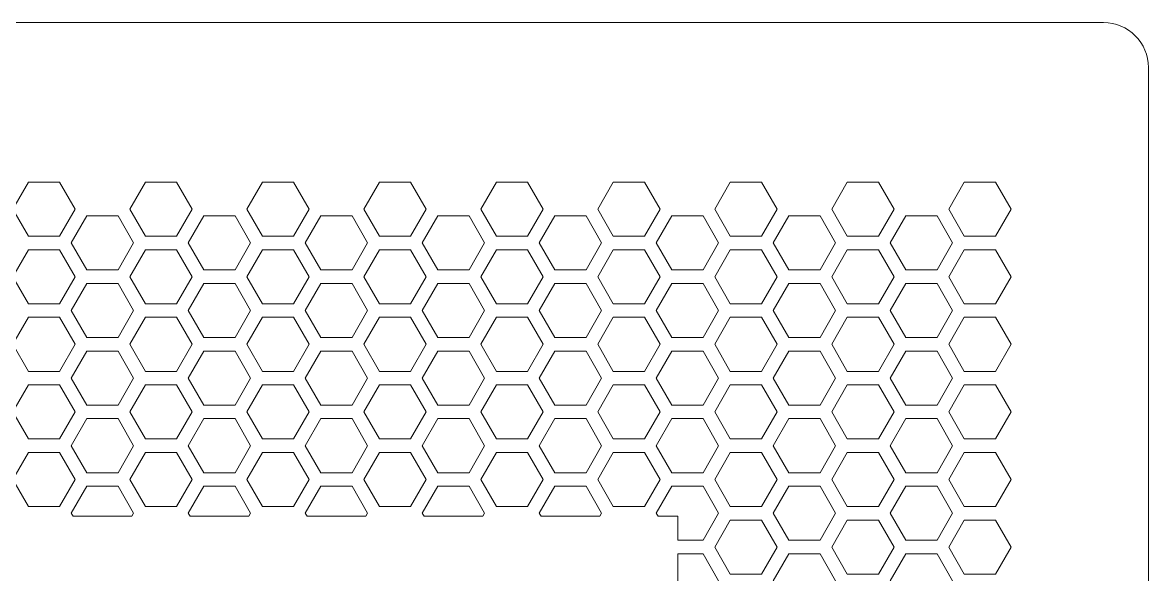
# Model space of a CAD drawing. Header units: millimetres. Extents: x 0 to 60, y -18 to 180.
# Drawn here: x 35 to 60, y 167.75 to 180 of the extents above; entities that cross this region are included whole.
import ezdxf

# ---------------------------------------------------------------- set-up
doc = ezdxf.new("R2010")
doc.units = ezdxf.units.MM
doc.layers.add('Visible (ANSI)', color=7, linetype='Continuous', lineweight=50)

msp = doc.modelspace()

# ---------------------------------------------------------------- linework, layer by layer
at = {"lineweight": 5}
for p, q in [((59, 180), (1, 180)), ((60, 0), (60, 179)), ((60, 0), (60, 177.712))]:
    msp.add_line(p, q, dxfattribs=at)
at = {"color": 0, "linetype": 'ByBlock', "lineweight": 5}
for p, q in [((60, 0), (60, 179.016)), ((60, 179), (60, 0)), ((60, 178.692), (60, 9.835)), ((60, 178.692), (60, 9.835)), ((60, 178.692), (60, 9.354))]:
    msp.add_line(p, q, dxfattribs=at)
at = {"color": 0, "lineweight": 5}
for p, q in [((35.126, 176.458), (34.779, 175.858)), ((35.819, 176.458), (35.126, 176.458)), ((36.165, 175.858), (35.819, 176.458)), ((37.724, 176.458), (37.377, 175.858)), ((38.417, 176.458), (37.724, 176.458)), ((38.763, 175.858), (38.417, 176.458)), ((40.322, 176.458), (39.975, 175.858)), ((41.015, 176.458), (40.322, 176.458)), ((41.361, 175.858), (41.015, 176.458)), ((42.92, 176.458), (42.573, 175.858)), ((43.613, 176.458), (42.92, 176.458)), ((43.959, 175.858), (43.613, 176.458)), ((45.518, 176.458), (45.171, 175.858)), ((46.211, 176.458), (45.518, 176.458)), ((46.557, 175.858), (46.211, 176.458)), ((48.116, 176.458), (47.769, 175.858)), ((48.809, 176.458), (48.116, 176.458)), ((49.155, 175.858), (48.809, 176.458)), ((50.714, 176.458), (50.367, 175.858)), ((51.407, 176.458), (50.714, 176.458)), ((51.753, 175.858), (51.407, 176.458)), ((53.312, 176.458), (52.965, 175.858)), ((54.005, 176.458), (53.312, 176.458)), ((54.351, 175.858), (54.005, 176.458)), ((55.91, 176.458), (55.563, 175.858)), ((56.603, 176.458), (55.91, 176.458)), ((56.949, 175.858), (56.603, 176.458)), ((34.779, 175.858), (35.126, 175.258)), ((35.819, 175.258), (36.165, 175.858)), ((37.377, 175.858), (37.724, 175.258)), ((38.417, 175.258), (38.763, 175.858)), ((39.975, 175.858), (40.322, 175.258)), ((41.015, 175.258), (41.361, 175.858)), ((42.573, 175.858), (42.92, 175.258)), ((43.613, 175.258), (43.959, 175.858)), ((45.171, 175.858), (45.518, 175.258)), ((46.211, 175.258), (46.557, 175.858)), ((47.769, 175.858), (48.116, 175.258)), ((48.809, 175.258), (49.155, 175.858)), ((50.367, 175.858), (50.714, 175.258)), ((51.407, 175.258), (51.753, 175.858)), ((52.965, 175.858), (53.312, 175.258)), ((54.005, 175.258), (54.351, 175.858)), ((55.563, 175.858), (55.91, 175.258)), ((56.603, 175.258), (56.949, 175.858)), ((36.425, 175.708), (36.078, 175.108)), ((37.118, 175.708), (36.425, 175.708)), ((37.464, 175.108), (37.118, 175.708)), ((39.023, 175.708), (38.676, 175.108)), ((39.716, 175.708), (39.023, 175.708)), ((40.062, 175.108), (39.716, 175.708)), ((41.621, 175.708), (41.274, 175.108)), ((42.314, 175.708), (41.621, 175.708)), ((42.66, 175.108), (42.314, 175.708)), ((44.219, 175.708), (43.872, 175.108)), ((44.912, 175.708), (44.219, 175.708)), ((45.258, 175.108), (44.912, 175.708)), ((46.817, 175.708), (46.47, 175.108)), ((47.51, 175.708), (46.817, 175.708)), ((47.856, 175.108), (47.51, 175.708)), ((49.415, 175.708), (49.068, 175.108)), ((50.108, 175.708), (49.415, 175.708)), ((50.454, 175.108), (50.108, 175.708)), ((52.013, 175.708), (51.666, 175.108)), ((52.706, 175.708), (52.013, 175.708)), ((53.052, 175.108), (52.706, 175.708)), ((54.611, 175.708), (54.264, 175.108)), ((55.304, 175.708), (54.611, 175.708)), ((55.65, 175.108), (55.304, 175.708)), ((35.126, 175.258), (35.819, 175.258)), ((36.078, 175.108), (36.425, 174.508)), ((37.118, 174.508), (37.464, 175.108)), ((37.724, 175.258), (38.417, 175.258)), ((38.676, 175.108), (39.023, 174.508)), ((39.716, 174.508), (40.062, 175.108)), ((40.322, 175.258), (41.015, 175.258)), ((41.274, 175.108), (41.621, 174.508)), ((42.314, 174.508), (42.66, 175.108)), ((42.92, 175.258), (43.613, 175.258)), ((43.872, 175.108), (44.219, 174.508)), ((44.912, 174.508), (45.258, 175.108)), ((45.518, 175.258), (46.211, 175.258)), ((46.47, 175.108), (46.817, 174.508)), ((47.51, 174.508), (47.856, 175.108)), ((48.116, 175.258), (48.809, 175.258)), ((49.068, 175.108), (49.415, 174.508)), ((50.108, 174.508), (50.454, 175.108)), ((50.714, 175.258), (51.407, 175.258)), ((51.666, 175.108), (52.013, 174.508)), ((52.706, 174.508), (53.052, 175.108)), ((53.312, 175.258), (54.005, 175.258)), ((54.264, 175.108), (54.611, 174.508)), ((55.304, 174.508), (55.65, 175.108)), ((55.91, 175.258), (56.603, 175.258)), ((35.126, 174.958), (34.779, 174.358)), ((35.819, 174.958), (35.126, 174.958)), ((36.165, 174.358), (35.819, 174.958)), ((37.724, 174.958), (37.377, 174.358)), ((38.417, 174.958), (37.724, 174.958)), ((38.763, 174.358), (38.417, 174.958)), ((40.322, 174.958), (39.975, 174.358)), ((41.015, 174.958), (40.322, 174.958)), ((41.361, 174.358), (41.015, 174.958)), ((42.92, 174.958), (42.573, 174.358)), ((43.613, 174.958), (42.92, 174.958)), ((43.959, 174.358), (43.613, 174.958)), ((45.518, 174.958), (45.171, 174.358)), ((46.211, 174.958), (45.518, 174.958)), ((46.557, 174.358), (46.211, 174.958)), ((48.116, 174.958), (47.769, 174.358)), ((48.809, 174.958), (48.116, 174.958)), ((49.155, 174.358), (48.809, 174.958)), ((50.714, 174.958), (50.367, 174.358)), ((51.407, 174.958), (50.714, 174.958)), ((51.753, 174.358), (51.407, 174.958)), ((53.312, 174.958), (52.965, 174.358)), ((54.005, 174.958), (53.312, 174.958)), ((54.351, 174.358), (54.005, 174.958)), ((55.91, 174.958), (55.563, 174.358)), ((56.603, 174.958), (55.91, 174.958)), ((56.949, 174.358), (56.603, 174.958)), ((34.779, 174.358), (35.126, 173.758)), ((35.819, 173.758), (36.165, 174.358)), ((36.425, 174.508), (37.118, 174.508)), ((37.377, 174.358), (37.724, 173.758)), ((38.417, 173.758), (38.763, 174.358)), ((39.023, 174.508), (39.716, 174.508)), ((39.975, 174.358), (40.322, 173.758)), ((41.015, 173.758), (41.361, 174.358)), ((41.621, 174.508), (42.314, 174.508)), ((42.573, 174.358), (42.92, 173.758)), ((43.613, 173.758), (43.959, 174.358)), ((44.219, 174.508), (44.912, 174.508)), ((45.171, 174.358), (45.518, 173.758)), ((46.211, 173.758), (46.557, 174.358)), ((46.817, 174.508), (47.51, 174.508)), ((47.769, 174.358), (48.116, 173.758)), ((48.809, 173.758), (49.155, 174.358)), ((49.415, 174.508), (50.108, 174.508)), ((50.367, 174.358), (50.714, 173.758)), ((51.407, 173.758), (51.753, 174.358)), ((52.013, 174.508), (52.706, 174.508)), ((52.965, 174.358), (53.312, 173.758)), ((54.005, 173.758), (54.351, 174.358)), ((54.611, 174.508), (55.304, 174.508)), ((55.563, 174.358), (55.91, 173.758)), ((56.603, 173.758), (56.949, 174.358)), ((36.425, 174.208), (36.078, 173.608)), ((37.118, 174.208), (36.425, 174.208)), ((37.464, 173.608), (37.118, 174.208)), ((39.023, 174.208), (38.676, 173.608)), ((39.716, 174.208), (39.023, 174.208)), ((40.062, 173.608), (39.716, 174.208)), ((41.621, 174.208), (41.274, 173.608)), ((42.314, 174.208), (41.621, 174.208)), ((42.66, 173.608), (42.314, 174.208)), ((44.219, 174.208), (43.872, 173.608)), ((44.912, 174.208), (44.219, 174.208)), ((45.258, 173.608), (44.912, 174.208)), ((46.817, 174.208), (46.47, 173.608)), ((47.51, 174.208), (46.817, 174.208)), ((47.856, 173.608), (47.51, 174.208)), ((49.415, 174.208), (49.068, 173.608)), ((50.108, 174.208), (49.415, 174.208)), ((50.454, 173.608), (50.108, 174.208)), ((52.013, 174.208), (51.666, 173.608)), ((52.706, 174.208), (52.013, 174.208)), ((53.052, 173.608), (52.706, 174.208)), ((54.611, 174.208), (54.264, 173.608)), ((55.304, 174.208), (54.611, 174.208)), ((55.65, 173.608), (55.304, 174.208)), ((35.126, 173.758), (35.819, 173.758)), ((36.078, 173.608), (36.425, 173.008)), ((37.118, 173.008), (37.464, 173.608)), ((37.724, 173.758), (38.417, 173.758)), ((38.676, 173.608), (39.023, 173.008)), ((39.716, 173.008), (40.062, 173.608)), ((40.322, 173.758), (41.015, 173.758)), ((41.274, 173.608), (41.621, 173.008)), ((42.314, 173.008), (42.66, 173.608)), ((42.92, 173.758), (43.613, 173.758)), ((43.872, 173.608), (44.219, 173.008)), ((44.912, 173.008), (45.258, 173.608)), ((45.518, 173.758), (46.211, 173.758)), ((46.47, 173.608), (46.817, 173.008)), ((47.51, 173.008), (47.856, 173.608)), ((48.116, 173.758), (48.809, 173.758)), ((49.068, 173.608), (49.415, 173.008)), ((50.108, 173.008), (50.454, 173.608)), ((50.714, 173.758), (51.407, 173.758)), ((51.666, 173.608), (52.013, 173.008)), ((52.706, 173.008), (53.052, 173.608)), ((53.312, 173.758), (54.005, 173.758)), ((54.264, 173.608), (54.611, 173.008)), ((55.304, 173.008), (55.65, 173.608)), ((55.91, 173.758), (56.603, 173.758)), ((35.126, 173.458), (34.779, 172.858)), ((35.819, 173.458), (35.126, 173.458)), ((36.165, 172.858), (35.819, 173.458)), ((37.724, 173.458), (37.377, 172.858)), ((38.417, 173.458), (37.724, 173.458)), ((38.763, 172.858), (38.417, 173.458)), ((40.322, 173.458), (39.975, 172.858)), ((41.015, 173.458), (40.322, 173.458)), ((41.361, 172.858), (41.015, 173.458)), ((42.92, 173.458), (42.573, 172.858)), ((43.613, 173.458), (42.92, 173.458)), ((43.959, 172.858), (43.613, 173.458)), ((45.518, 173.458), (45.171, 172.858)), ((46.211, 173.458), (45.518, 173.458)), ((46.557, 172.858), (46.211, 173.458)), ((48.116, 173.458), (47.769, 172.858)), ((48.809, 173.458), (48.116, 173.458)), ((49.155, 172.858), (48.809, 173.458)), ((50.714, 173.458), (50.367, 172.858)), ((51.407, 173.458), (50.714, 173.458)), ((51.753, 172.858), (51.407, 173.458)), ((53.312, 173.458), (52.965, 172.858)), ((54.005, 173.458), (53.312, 173.458)), ((54.351, 172.858), (54.005, 173.458)), ((55.91, 173.458), (55.563, 172.858)), ((56.603, 173.458), (55.91, 173.458)), ((56.949, 172.858), (56.603, 173.458)), ((34.779, 172.858), (35.126, 172.258)), ((35.819, 172.258), (36.165, 172.858)), ((36.425, 173.008), (37.118, 173.008)), ((37.377, 172.858), (37.724, 172.258)), ((38.417, 172.258), (38.763, 172.858)), ((39.023, 173.008), (39.716, 173.008)), ((39.975, 172.858), (40.322, 172.258)), ((41.015, 172.258), (41.361, 172.858)), ((41.621, 173.008), (42.314, 173.008)), ((42.573, 172.858), (42.92, 172.258)), ((43.613, 172.258), (43.959, 172.858)), ((44.219, 173.008), (44.912, 173.008)), ((45.171, 172.858), (45.518, 172.258)), ((46.211, 172.258), (46.557, 172.858)), ((46.817, 173.008), (47.51, 173.008)), ((47.769, 172.858), (48.116, 172.258)), ((48.809, 172.258), (49.155, 172.858)), ((49.415, 173.008), (50.108, 173.008)), ((50.367, 172.858), (50.714, 172.258)), ((51.407, 172.258), (51.753, 172.858)), ((52.013, 173.008), (52.706, 173.008)), ((52.965, 172.858), (53.312, 172.258)), ((54.005, 172.258), (54.351, 172.858)), ((54.611, 173.008), (55.304, 173.008)), ((55.563, 172.858), (55.91, 172.258)), ((56.603, 172.258), (56.949, 172.858)), ((36.425, 172.708), (36.078, 172.108)), ((37.118, 172.708), (36.425, 172.708)), ((37.464, 172.108), (37.118, 172.708)), ((39.023, 172.708), (38.676, 172.108)), ((39.716, 172.708), (39.023, 172.708)), ((40.062, 172.108), (39.716, 172.708)), ((41.621, 172.708), (41.274, 172.108)), ((42.314, 172.708), (41.621, 172.708)), ((42.66, 172.108), (42.314, 172.708)), ((44.219, 172.708), (43.872, 172.108)), ((44.912, 172.708), (44.219, 172.708)), ((45.258, 172.108), (44.912, 172.708)), ((46.817, 172.708), (46.47, 172.108)), ((47.51, 172.708), (46.817, 172.708)), ((47.856, 172.108), (47.51, 172.708)), ((49.415, 172.708), (49.068, 172.108)), ((50.108, 172.708), (49.415, 172.708)), ((50.454, 172.108), (50.108, 172.708)), ((52.013, 172.708), (51.666, 172.108)), ((52.706, 172.708), (52.013, 172.708)), ((53.052, 172.108), (52.706, 172.708)), ((54.611, 172.708), (54.264, 172.108)), ((55.304, 172.708), (54.611, 172.708)), ((55.65, 172.108), (55.304, 172.708)), ((35.126, 172.258), (35.819, 172.258)), ((36.078, 172.108), (36.425, 171.508)), ((37.118, 171.508), (37.464, 172.108)), ((37.724, 172.258), (38.417, 172.258)), ((38.676, 172.108), (39.023, 171.508)), ((39.716, 171.508), (40.062, 172.108)), ((40.322, 172.258), (41.015, 172.258)), ((41.274, 172.108), (41.621, 171.508)), ((42.314, 171.508), (42.66, 172.108)), ((42.92, 172.258), (43.613, 172.258)), ((43.872, 172.108), (44.219, 171.508)), ((44.912, 171.508), (45.258, 172.108)), ((45.518, 172.258), (46.211, 172.258)), ((46.47, 172.108), (46.817, 171.508)), ((47.51, 171.508), (47.856, 172.108)), ((48.116, 172.258), (48.809, 172.258)), ((49.068, 172.108), (49.415, 171.508)), ((50.108, 171.508), (50.454, 172.108)), ((50.714, 172.258), (51.407, 172.258)), ((51.666, 172.108), (52.013, 171.508)), ((52.706, 171.508), (53.052, 172.108)), ((53.312, 172.258), (54.005, 172.258)), ((54.264, 172.108), (54.611, 171.508)), ((55.304, 171.508), (55.65, 172.108)), ((55.91, 172.258), (56.603, 172.258)), ((35.126, 171.958), (34.779, 171.358)), ((35.819, 171.958), (35.126, 171.958)), ((36.165, 171.358), (35.819, 171.958)), ((37.724, 171.958), (37.377, 171.358)), ((38.417, 171.958), (37.724, 171.958)), ((38.763, 171.358), (38.417, 171.958)), ((40.322, 171.958), (39.975, 171.358)), ((41.015, 171.958), (40.322, 171.958)), ((41.361, 171.358), (41.015, 171.958)), ((42.92, 171.958), (42.573, 171.358)), ((43.613, 171.958), (42.92, 171.958)), ((43.959, 171.358), (43.613, 171.958)), ((45.518, 171.958), (45.171, 171.358)), ((46.211, 171.958), (45.518, 171.958)), ((46.557, 171.358), (46.211, 171.958)), ((48.116, 171.958), (47.769, 171.358)), ((48.809, 171.958), (48.116, 171.958)), ((49.155, 171.358), (48.809, 171.958)), ((50.714, 171.958), (50.367, 171.358)), ((51.407, 171.958), (50.714, 171.958)), ((51.753, 171.358), (51.407, 171.958)), ((53.312, 171.958), (52.965, 171.358)), ((54.005, 171.958), (53.312, 171.958)), ((54.351, 171.358), (54.005, 171.958)), ((55.91, 171.958), (55.563, 171.358)), ((56.603, 171.958), (55.91, 171.958)), ((56.949, 171.358), (56.603, 171.958)), ((34.779, 171.358), (35.126, 170.758)), ((35.819, 170.758), (36.165, 171.358)), ((36.425, 171.508), (37.118, 171.508)), ((37.377, 171.358), (37.724, 170.758)), ((38.417, 170.758), (38.763, 171.358)), ((39.023, 171.508), (39.716, 171.508)), ((39.975, 171.358), (40.322, 170.758)), ((41.015, 170.758), (41.361, 171.358)), ((41.621, 171.508), (42.314, 171.508)), ((42.573, 171.358), (42.92, 170.758)), ((43.613, 170.758), (43.959, 171.358)), ((44.219, 171.508), (44.912, 171.508)), ((45.171, 171.358), (45.518, 170.758)), ((46.211, 170.758), (46.557, 171.358)), ((46.817, 171.508), (47.51, 171.508)), ((47.769, 171.358), (48.116, 170.758)), ((48.809, 170.758), (49.155, 171.358)), ((49.415, 171.508), (50.108, 171.508)), ((50.367, 171.358), (50.714, 170.758)), ((51.407, 170.758), (51.753, 171.358)), ((52.013, 171.508), (52.706, 171.508)), ((52.965, 171.358), (53.312, 170.758)), ((54.005, 170.758), (54.351, 171.358)), ((54.611, 171.508), (55.304, 171.508)), ((55.563, 171.358), (55.91, 170.758)), ((56.603, 170.758), (56.949, 171.358)), ((36.425, 171.208), (36.078, 170.608)), ((37.118, 171.208), (36.425, 171.208)), ((37.464, 170.608), (37.118, 171.208)), ((39.023, 171.208), (38.676, 170.608)), ((39.716, 171.208), (39.023, 171.208)), ((40.062, 170.608), (39.716, 171.208)), ((41.621, 171.208), (41.274, 170.608)), ((42.314, 171.208), (41.621, 171.208)), ((42.66, 170.608), (42.314, 171.208)), ((44.219, 171.208), (43.872, 170.608)), ((44.912, 171.208), (44.219, 171.208)), ((45.258, 170.608), (44.912, 171.208)), ((46.817, 171.208), (46.47, 170.608)), ((47.51, 171.208), (46.817, 171.208)), ((47.856, 170.608), (47.51, 171.208)), ((49.415, 171.208), (49.068, 170.608)), ((50.108, 171.208), (49.415, 171.208)), ((50.454, 170.608), (50.108, 171.208)), ((52.013, 171.208), (51.666, 170.608)), ((52.706, 171.208), (52.013, 171.208)), ((53.052, 170.608), (52.706, 171.208)), ((54.611, 171.208), (54.264, 170.608)), ((55.304, 171.208), (54.611, 171.208)), ((55.65, 170.608), (55.304, 171.208)), ((35.126, 170.758), (35.819, 170.758)), ((36.078, 170.608), (36.425, 170.008)), ((37.118, 170.008), (37.464, 170.608)), ((37.724, 170.758), (38.417, 170.758)), ((38.676, 170.608), (39.023, 170.008)), ((39.716, 170.008), (40.062, 170.608)), ((40.322, 170.758), (41.015, 170.758)), ((41.274, 170.608), (41.621, 170.008)), ((42.314, 170.008), (42.66, 170.608)), ((42.92, 170.758), (43.613, 170.758)), ((43.872, 170.608), (44.219, 170.008)), ((44.912, 170.008), (45.258, 170.608)), ((45.518, 170.758), (46.211, 170.758)), ((46.47, 170.608), (46.817, 170.008)), ((47.51, 170.008), (47.856, 170.608)), ((48.116, 170.758), (48.809, 170.758)), ((49.068, 170.608), (49.415, 170.008)), ((50.108, 170.008), (50.454, 170.608)), ((50.714, 170.758), (51.407, 170.758)), ((51.666, 170.608), (52.013, 170.008)), ((52.706, 170.008), (53.052, 170.608)), ((53.312, 170.758), (54.005, 170.758)), ((54.264, 170.608), (54.611, 170.008)), ((55.304, 170.008), (55.65, 170.608)), ((55.91, 170.758), (56.603, 170.758)), ((35.126, 170.458), (34.779, 169.858)), ((35.819, 170.458), (35.126, 170.458)), ((36.165, 169.858), (35.819, 170.458)), ((37.724, 170.458), (37.377, 169.858)), ((38.417, 170.458), (37.724, 170.458)), ((38.763, 169.858), (38.417, 170.458)), ((40.322, 170.458), (39.975, 169.858)), ((41.015, 170.458), (40.322, 170.458)), ((41.361, 169.858), (41.015, 170.458)), ((42.92, 170.458), (42.573, 169.858)), ((43.613, 170.458), (42.92, 170.458)), ((43.959, 169.858), (43.613, 170.458)), ((45.518, 170.458), (45.171, 169.858)), ((46.211, 170.458), (45.518, 170.458)), ((46.557, 169.858), (46.211, 170.458)), ((48.116, 170.458), (47.769, 169.858)), ((48.809, 170.458), (48.116, 170.458)), ((49.155, 169.858), (48.809, 170.458)), ((50.714, 170.458), (50.367, 169.858)), ((51.407, 170.458), (50.714, 170.458)), ((51.753, 169.858), (51.407, 170.458)), ((53.312, 170.458), (52.965, 169.858)), ((54.005, 170.458), (53.312, 170.458)), ((54.351, 169.858), (54.005, 170.458)), ((55.91, 170.458), (55.563, 169.858)), ((56.603, 170.458), (55.91, 170.458)), ((56.949, 169.858), (56.603, 170.458)), ((34.779, 169.858), (35.126, 169.258)), ((35.819, 169.258), (36.165, 169.858)), ((36.425, 170.008), (37.118, 170.008)), ((37.377, 169.858), (37.724, 169.258)), ((38.417, 169.258), (38.763, 169.858)), ((39.023, 170.008), (39.716, 170.008)), ((39.975, 169.858), (40.322, 169.258)), ((41.015, 169.258), (41.361, 169.858)), ((41.621, 170.008), (42.314, 170.008)), ((42.573, 169.858), (42.92, 169.258)), ((43.613, 169.258), (43.959, 169.858)), ((44.219, 170.008), (44.912, 170.008)), ((45.171, 169.858), (45.518, 169.258)), ((46.211, 169.258), (46.557, 169.858)), ((46.817, 170.008), (47.51, 170.008)), ((47.769, 169.858), (48.116, 169.258)), ((48.809, 169.258), (49.155, 169.858)), ((49.415, 170.008), (50.108, 170.008)), ((50.367, 169.858), (50.714, 169.258)), ((51.407, 169.258), (51.753, 169.858)), ((52.013, 170.008), (52.706, 170.008)), ((52.965, 169.858), (53.312, 169.258)), ((54.005, 169.258), (54.351, 169.858)), ((54.611, 170.008), (55.304, 170.008)), ((55.563, 169.858), (55.91, 169.258)), ((56.603, 169.258), (56.949, 169.858)), ((36.425, 169.708), (36.078, 169.108)), ((37.118, 169.708), (36.425, 169.708)), ((37.464, 169.108), (37.118, 169.708)), ((39.023, 169.708), (38.676, 169.108)), ((39.716, 169.708), (39.023, 169.708)), ((40.062, 169.108), (39.716, 169.708)), ((41.621, 169.708), (41.274, 169.108)), ((42.314, 169.708), (41.621, 169.708)), ((42.66, 169.108), (42.314, 169.708)), ((44.219, 169.708), (43.872, 169.108)), ((44.912, 169.708), (44.219, 169.708)), ((45.258, 169.108), (44.912, 169.708)), ((46.817, 169.708), (46.47, 169.108)), ((47.51, 169.708), (46.817, 169.708)), ((47.856, 169.108), (47.51, 169.708)), ((49.415, 169.708), (49.068, 169.108)), ((50.108, 169.708), (49.415, 169.708)), ((50.454, 169.108), (50.108, 169.708)), ((52.013, 169.708), (51.666, 169.108)), ((52.706, 169.708), (52.013, 169.708)), ((53.052, 169.108), (52.706, 169.708)), ((54.611, 169.708), (54.264, 169.108)), ((55.304, 169.708), (54.611, 169.708)), ((55.65, 169.108), (55.304, 169.708)), ((35.126, 169.258), (35.819, 169.258)), ((36.078, 169.108), (36.118, 169.041)), ((37.425, 169.041), (37.464, 169.108)), ((37.724, 169.258), (38.417, 169.258)), ((38.676, 169.108), (38.716, 169.041)), ((40.023, 169.041), (40.062, 169.108)), ((40.322, 169.258), (41.015, 169.258)), ((41.274, 169.108), (41.314, 169.041)), ((42.621, 169.041), (42.66, 169.108)), ((42.92, 169.258), (43.613, 169.258)), ((43.872, 169.108), (43.912, 169.041)), ((45.219, 169.041), (45.258, 169.108)), ((45.518, 169.258), (46.211, 169.258)), ((46.47, 169.108), (46.51, 169.041)), ((47.817, 169.041), (47.856, 169.108)), ((48.116, 169.258), (48.809, 169.258)), ((49.068, 169.108), (49.108, 169.041)), ((50.108, 168.508), (50.454, 169.108)), ((50.714, 169.258), (51.407, 169.258)), ((51.666, 169.108), (52.013, 168.508)), ((52.706, 168.508), (53.052, 169.108)), ((53.312, 169.258), (54.005, 169.258)), ((54.264, 169.108), (54.611, 168.508)), ((55.304, 168.508), (55.65, 169.108)), ((55.91, 169.258), (56.603, 169.258)), ((50.714, 168.958), (50.367, 168.358)), ((51.407, 168.958), (50.714, 168.958)), ((51.753, 168.358), (51.407, 168.958)), ((53.312, 168.958), (52.965, 168.358)), ((54.005, 168.958), (53.312, 168.958)), ((54.351, 168.358), (54.005, 168.958)), ((55.91, 168.958), (55.563, 168.358)), ((56.603, 168.958), (55.91, 168.958)), ((56.949, 168.358), (56.603, 168.958)), ((49.549, 168.508), (50.108, 168.508)), ((50.367, 168.358), (50.714, 167.758)), ((51.407, 167.758), (51.753, 168.358)), ((52.013, 168.508), (52.706, 168.508)), ((52.965, 168.358), (53.312, 167.758)), ((54.005, 167.758), (54.351, 168.358)), ((54.611, 168.508), (55.304, 168.508)), ((55.563, 168.358), (55.91, 167.758)), ((56.603, 167.758), (56.949, 168.358)), ((50.108, 168.208), (49.549, 168.208)), ((50.454, 167.608), (50.108, 168.208)), ((52.013, 168.208), (51.666, 167.608)), ((52.706, 168.208), (52.013, 168.208)), ((53.052, 167.608), (52.706, 168.208)), ((54.611, 168.208), (54.264, 167.608)), ((55.304, 168.208), (54.611, 168.208)), ((55.65, 167.608), (55.304, 168.208)), ((50.714, 167.758), (51.407, 167.758)), ((53.312, 167.758), (54.005, 167.758)), ((55.91, 167.758), (56.603, 167.758))]:
    msp.add_line(p, q, dxfattribs=at)
at = {"lineweight": 5}
for points in [[(37.425, 169.041), (36.118, 169.041)], [(40.023, 169.041), (38.716, 169.041)], [(42.621, 169.041), (41.314, 169.041)], [(45.219, 169.041), (43.912, 169.041)], [(47.817, 169.041), (46.51, 169.041)], [(49.549, 168.508), (49.549, 169.041), (49.108, 169.041)], [(49.549, 167.008), (49.549, 168.208)]]:
    msp.add_lwpolyline(points, dxfattribs=at)
msp.add_arc((59, 179), 1, 0, 90, dxfattribs=at)
at = {"layer": 'Visible (ANSI)', "lineweight": 5}
msp.add_line((60, 0.267), (60, 179), dxfattribs=at)

doc.saveas('drawing.dxf')
